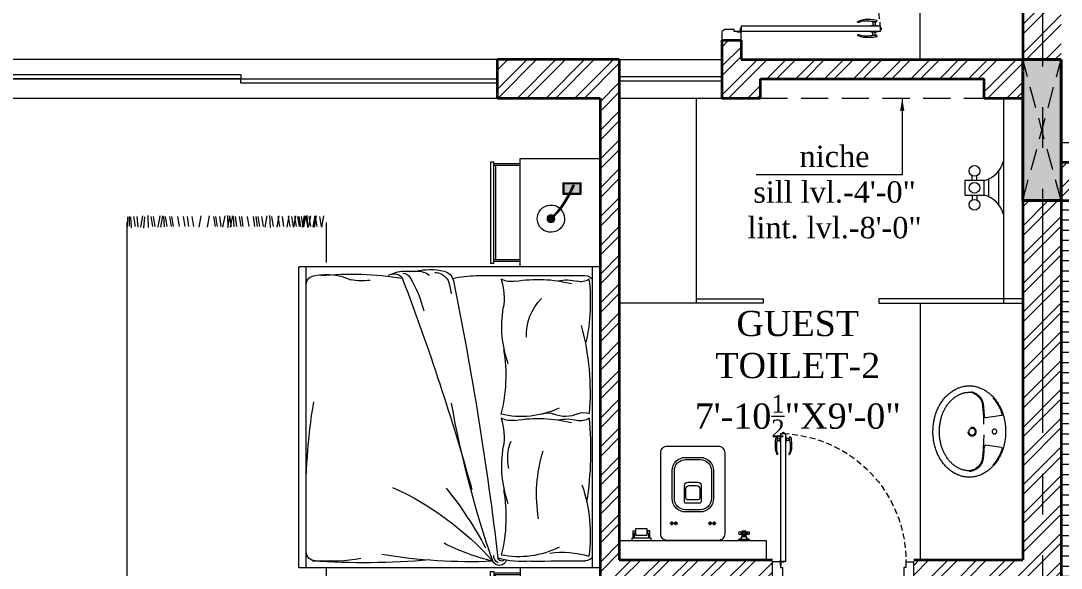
# Model space of a CAD drawing. Header units: inches. Extents: x -61 to 4103, y -308 to 989.
# Drawn here: x 1738.7 to 1982.1, y 697.2 to 825.3 of the extents above; entities that cross this region are included whole.
import ezdxf

# ---------------------------------------------------------------- set-up
doc = ezdxf.new("R2010")
doc.units = ezdxf.units.IN
doc.set_wipeout_variables(frame=1)
for name, pattern in [('$0$$0$$0$HIDDEN', [9.525, 6.35, -3.175]), ('$2$$0$HIDDEN', [0.375, 0.25, -0.125]), ('AR-01-R0-COLUMN LAYOUT$0$# 255 COLUMN LAYOUT PLAN$0$CENTER2', [28.575, 19.05, -3.175, 3.175, -3.175]), ('AR-01-R0-COLUMN LAYOUT$0$$0$HIDDEN', [0.375, 0.25, -0.125])]:
    doc.linetypes.add(name, pattern=pattern)
doc.layers.get('0').update_dxf_attribs({"lineweight": 0})
for name, color, linetype, lineweight in [('A-DOOR', 34, 'Continuous', 13), ('A-FIXTURE', 30, 'Continuous', 13), ('A-HATCH', 8, 'Continuous', 0), ('A-HIDDEN', 8, '$2$$0$HIDDEN', 9), ('A-TEXT', 2, 'Continuous', 13), ('A-WALL', 1, 'Continuous', 35), ('A-WINDOW', 4, 'Continuous', 9), ('AR-01-R0-COLUMN LAYOUT$0$S-COLUMN FIRST FLOOR', 6, 'Continuous', 40), ('AR-01-R0-COLUMN LAYOUT$0$S-COLUMN GROUND FLOOR', 6, 'Continuous', 40), ('AR-01-R0-COLUMN LAYOUT$0$S-COLUMN HATCH FIRST FLOOR', 8, 'Continuous', 9), ('AR-01-R0-COLUMN LAYOUT$0$S-COLUMN HATCH GROUND FLOOR', 8, 'Continuous', 9), ('AR-01-R0-COLUMN LAYOUT$0$S-COLUMN S.F. HIDDEN', 8, 'AR-01-R0-COLUMN LAYOUT$0$$0$HIDDEN', 9), ('AR-01-R0-COLUMN LAYOUT$0$S-GRID', 8, 'AR-01-R0-COLUMN LAYOUT$0$# 255 COLUMN LAYOUT PLAN$0$CENTER2', 9)]:
    doc.layers.add(name, color=color, linetype=linetype, lineweight=lineweight)
doc.layers.add('A-FURNITURE', color=35, linetype='Continuous', lineweight=13, true_color=0xab6a54)
doc.styles.add('$1$$0$STYLE1', font='romantic.ttf', dxfattribs={"height": 6})
doc.styles.get("Standard").update_dxf_attribs({"font": 'arial.ttf', "height": 9})
doc.dimstyles.get("Standard").update_dxf_attribs({"dimtxt": 18, "dimasz": 6, "dimexe": 0, "dimexo": 6, "dimgap": 0.09, "dimtad": 0, "dimtih": 1, "dimtoh": 1, "dimdec": 1, "dimzin": 0, "dimdsep": 46, "dimlunit": 4, "dimtxsty": 'Standard', "dimblk": 'OBLIQUE', "dimcen": 0.09, "dimclrd": 256, "dimclre": 256, "dimclrt": 256, "dimadec": 0, "dimazin": 0, "dimtfac": 1, "dimtdec": 1, "dimtofl": 0, "dimtmove": 1, "dimatfit": 3, "dimfxl": 1, "dimtolj": 1, "dimtzin": 0, "dimlwd": -1, "dimlwe": -1, "dimarcsym": 0})
pattern_1 = [(45, (1377.729, -0.0001), (-3.367596, 3.367596), []), (45, (1379.974, -0.0001), (-3.367596, 3.367596), [])]

# ---------------------------------------------------------------- blocks, each defined once
blk = doc.blocks.new('$0$A$C0B687EDD')
at = {"color": 8}
for p, q in [((54.97, 134.52), (55.56, 131.41)), ((56.09, 134.37), (55.65, 131.56)), ((57.28, 134.37), (56.83, 131.56)), ((56.98, 134.52), (57.58, 131.41)), ((57.34, 134.52), (57.93, 131.41)), ((59.02, 134.37), (58.58, 131.56)), ((58.61, 134.52), (59.21, 131.41)), ((59.86, 134.37), (59.41, 131.56)), ((59.61, 134.67), (59.46, 131.26)), ((59.95, 134.52), (60.54, 131.41)), ((60.35, 134.52), (60.95, 131.41)), ((61.19, 134.37), (60.75, 131.56)), ((61.83, 134.37), (61.39, 131.56)), ((61.87, 134.37), (61.43, 131.56)), ((62.23, 134.37), (61.78, 131.56)), ((63.06, 134.37), (62.61, 131.56)), ((62.76, 134.52), (63.35, 131.41)), ((63.86, 134.37), (63.41, 131.56)), ((64.8, 134.37), (64.35, 131.56)), ((64.61, 134.52), (65.2, 131.41)), ((66.53, 134.37), (66.09, 131.56)), ((67.72, 134.37), (67.27, 131.56)), ((67.42, 134.52), (68.01, 131.41)), ((69.46, 134.37), (69.01, 131.56)), ((70.05, 134.67), (69.9, 131.26)), ((70.79, 134.52), (71.38, 131.41)), ((72.27, 134.37), (71.83, 131.56)), ((73.31, 134.37), (72.86, 131.56)), ((73.9, 134.37), (73.46, 131.56)), ((74.64, 134.37), (74.2, 131.56)), ((76.27, 134.37), (75.83, 131.56)), ((77.9, 134.37), (77.46, 131.56)), ((78.49, 134.37), (78.05, 131.56)), ((79.68, 134.37), (79.23, 131.56)), ((80.21, 134.4), (80.02, 131.48)), ((80.42, 134.52), (81.01, 131.41)), ((81.23, 134.37), (80.78, 131.56)), ((81.16, 134.52), (81.75, 131.41)), ((81.82, 134.67), (81.67, 131.26)), ((82.56, 134.52), (83.15, 131.41)), ((84.04, 134.37), (83.6, 131.56)), ((85.08, 134.37), (84.63, 131.56)), ((85.67, 134.37), (85.23, 131.56)), ((86.86, 134.52), (87.45, 131.41)), ((89.23, 134.52), (89.82, 131.41)), ((91.74, 134.37), (91.3, 131.56)), ((93.08, 134.37), (92.63, 131.56)), ((94.12, 134.37), (93.67, 131.56)), ((95.74, 134.37), (95.3, 131.56)), ((97.37, 134.37), (96.93, 131.56)), ((97.97, 134.37), (97.52, 131.56)), ((99.15, 134.37), (98.71, 131.56)), ((99.68, 134.4), (99.49, 131.48)), ((99.89, 134.52), (100.48, 131.41)), ((100.63, 134.52), (101.23, 131.41)), ((102.56, 134.37), (102.11, 131.56)), ((103.15, 134.37), (102.71, 131.56)), ((104.04, 134.67), (103.89, 131.26)), ((104.99, 134.28), (105.26, 131.14)), ((105.52, 134.52), (106.11, 131.41)), ((107.08, 134.4), (106.82, 131.4)), ((108.04, 134.37), (107.6, 131.56)), ((108.86, 134.32), (108.64, 131.18)), ((109.23, 134.37), (109.23, 131.71)), ((109.74, 134.28), (109.78, 131.36)), ((54.23, 132.7), (54.23, 121.49)), ((109.91, 132.7), (109.91, 21.45)), ((54.23, 36.25), (54.23, 21.45)), ((55.04, 19.78), (54.6, 22.59)), ((55.58, 19.78), (55.14, 22.59)), ((56.08, 19.78), (55.63, 22.59)), ((56.52, 19.63), (57.11, 22.74)), ((57.21, 19.78), (56.77, 22.59)), ((57.26, 19.78), (56.82, 22.59)), ((57.26, 19.78), (56.82, 22.59)), ((57.8, 19.48), (57.66, 22.89)), ((58.74, 19.78), (58.3, 22.59)), ((58.6, 19.48), (58.45, 22.89)), ((59.24, 19.63), (59.84, 22.74)), ((60.97, 19.78), (60.52, 22.59)), ((61.76, 19.78), (61.32, 22.59)), ((62.3, 19.78), (61.85, 22.59)), ((63.1, 19.78), (62.65, 22.59)), ((63.6, 19.78), (63.15, 22.59)), ((63.63, 19.63), (64.22, 22.74)), ((64.13, 19.78), (63.69, 22.59)), ((64.64, 19.78), (64.19, 22.59)), ((65.08, 19.63), (65.67, 22.74)), ((65.76, 19.78), (65.32, 22.59)), ((65.82, 19.78), (65.38, 22.59)), ((65.82, 19.78), (65.38, 22.59)), ((67.3, 19.78), (66.86, 22.59)), ((67.15, 19.48), (67.01, 22.89)), ((69.52, 19.78), (69.08, 22.59)), ((70.86, 19.78), (70.41, 22.59)), ((72.19, 19.63), (72.78, 22.74)), ((74.71, 19.78), (74.26, 22.59)), ((75.3, 19.63), (75.89, 22.74)), ((75.89, 19.63), (76.49, 22.74)), ((76.49, 19.63), (77.08, 22.74)), ((77.23, 19.63), (77.82, 22.74)), ((78.41, 19.78), (77.97, 22.59)), ((79.6, 19.78), (79.15, 22.59)), ((81.23, 19.78), (80.78, 22.59)), ((81.82, 19.48), (81.67, 22.89)), ((82.56, 19.63), (83.15, 22.74)), ((84.04, 19.78), (83.6, 22.59)), ((85.08, 19.78), (84.63, 22.59)), ((85.67, 19.78), (85.23, 22.59)), ((86.86, 19.63), (87.45, 22.74)), ((89.23, 19.63), (89.82, 22.74)), ((91.74, 19.78), (91.3, 22.59)), ((93.08, 19.78), (92.63, 22.59)), ((94.12, 19.78), (93.67, 22.59)), ((95.74, 19.78), (95.3, 22.59)), ((97.37, 19.78), (96.93, 22.59)), ((97.97, 19.78), (97.52, 22.59)), ((99.15, 19.78), (98.71, 22.59)), ((99.68, 19.75), (99.49, 22.67)), ((99.89, 19.63), (100.48, 22.74)), ((100.63, 19.63), (101.23, 22.74)), ((102.56, 19.78), (102.11, 22.59)), ((103.15, 19.78), (102.71, 22.59)), ((104.04, 19.48), (103.89, 22.89)), ((104.99, 19.87), (105.26, 23.01)), ((105.52, 19.63), (106.11, 22.74)), ((107.08, 19.75), (106.82, 22.75)), ((108.04, 19.78), (107.6, 22.59)), ((108.86, 19.83), (108.64, 22.98)), ((109.23, 19.78), (109.23, 22.44)), ((109.74, 19.87), (109.78, 22.79))]:
    blk.add_line(p, q, dxfattribs=at)
blk = doc.blocks.new('$0$A$C30F54236')
at = {"true_color": 0xc2c2c2}
for points in [[(5.54, 155.54), (5.54, 152.89), (8.21, 152.89, -0.019811), (7.22, 155.02), (7.67, 155.02, 0.019811), (8.66, 152.89), (10.13, 152.89), (10.13, 155.54)], [(5.54, 25.03), (5.54, 27.68), (8.21, 27.68, 0.019811), (7.22, 25.55), (7.67, 25.55, -0.019811), (8.66, 27.68), (10.13, 27.68), (10.13, 25.03)]]:
    blk.add_hatch(color=9, dxfattribs=at).paths.add_polyline_path(points)
at = {"linetype": 'Continuous'}
h = blk.add_hatch(color=256, dxfattribs=at)
h.dxf.hatch_style = 1
h.set_gradient(color1=(167, 169, 175), one_color=1, tint=1)
h.paths.add_polyline_path([(7.67, 155.02), (7.22, 155.02, 0.087529), (12.78, 146.36, -0.076338), (13, 146.61, -0.084644)])
h = blk.add_hatch(color=256, dxfattribs=at)
h.dxf.hatch_style = 1
h.set_gradient(color1=(37, 40, 142), tint=1, name='INVSPHERICAL')
h.paths.add_polyline_path([(14.81, 145.76, 1), (12.6, 145.76, 1)])
h = blk.add_hatch(color=256, dxfattribs=at)
h.dxf.hatch_style = 1
h.set_gradient(color1=(37, 40, 142), tint=1, name='INVSPHERICAL')
h.paths.add_polyline_path([(14.81, 34.82, -1), (12.6, 34.82, -1)])
h = blk.add_hatch(color=256, dxfattribs=at)
h.dxf.hatch_style = 1
h.set_gradient(color1=(167, 169, 175), one_color=1, tint=1)
h.paths.add_polyline_path([(7.67, 25.55), (7.22, 25.55, -0.087529), (12.78, 34.22, 0.076338), (13, 33.97, 0.084644)])
for p, q in [((22.26, 162.57), (0, 162.57)), ((0, 162.57), (0, 132.33)), ((22.26, 132.33), (22.26, 162.57)), ((22.26, 161.09), (29.68, 161.09)), ((22.26, 160.6), (29.68, 160.6)), ((29.18, 160.6), (29.18, 134.31)), ((29.68, 133.32), (29.68, 161.58)), ((29.68, 161.58), (30.57, 161.58)), ((30.57, 161.58), (30.57, 133.32)), ((22.26, 134.31), (29.68, 134.31)), ((22.26, 133.81), (29.68, 133.81)), ((0, 48.25), (0, 132.33)), ((0, 132.33), (84.16, 132.33)), ((2.13, 48.25), (2.13, 132.33)), ((30.57, 133.32), (29.68, 133.32)), ((55.46, 131.09), (50.6, 131.09)), ((56.31, 130.94), (59.25, 129.85)), ((82.03, 48.25), (82.03, 132.33)), ((84.16, 48.25), (84.16, 132.33)), ((34.55, 129.85), (4.11, 129.85)), ((0, 48.25), (84.16, 48.25)), ((0, 18), (0, 48.25)), ((22.26, 48.25), (22.26, 18)), ((22.26, 46.76), (29.68, 46.76)), ((29.68, 47.26), (29.68, 18.99)), ((30.57, 47.26), (29.68, 47.26)), ((30.57, 18.99), (30.57, 47.26)), ((22.26, 46.27), (29.68, 46.27)), ((29.18, 19.98), (29.18, 46.27)), ((22.26, 18), (0, 18)), ((22.26, 19.98), (29.68, 19.98)), ((22.26, 19.48), (29.68, 19.48)), ((29.68, 18.99), (30.57, 18.99))]:
    blk.add_line(p, q)
for p, q in [((7.22, 155.02), (7.67, 155.02)), ((7.22, 25.55), (7.67, 25.55))]:
    blk.add_line(p, q, dxfattribs=at)
for points in [[(8.34, 152.65), (5.3, 152.65), (5.3, 155.72), (10.37, 155.72), (10.37, 152.65), (8.79, 152.65)], [(8.21, 152.89), (5.54, 152.89), (5.54, 155.54), (10.13, 155.54), (10.13, 152.89), (8.66, 152.89)], [(8.21, 152.89), (8.2, 152.89)], [(8.34, 152.65), (8.33, 152.65)], [(8.34, 27.92), (5.3, 27.92), (5.3, 24.85), (10.37, 24.85), (10.37, 27.92), (8.79, 27.92)], [(8.21, 27.68), (5.54, 27.68), (5.54, 25.03), (10.13, 25.03), (10.13, 27.68), (8.66, 27.68)], [(8.21, 27.68), (8.2, 27.68)], [(8.34, 27.92), (8.33, 27.92)]]:
    blk.add_lwpolyline(points, dxfattribs=at)
for centre in [(13.71, 145.76), (13.71, 34.82)]:
    blk.add_circle(centre, 1.1, dxfattribs=at)
for centre, radius, start, end in [((34.56, 166.45), 29.63, 202.6879, 222.697), ((35.01, 166.45), 29.63, 202.6879, 222.0407), ((13.71, 145.76), 3.81, 134.9473, 129.517), ((13.71, 34.82), 3.81, 230.483, 225.0527), ((34.56, 14.13), 29.63, 137.303, 157.3121), ((35.01, 14.13), 29.63, 137.9593, 157.3121)]:
    blk.add_arc(centre, radius, start, end, dxfattribs=at)
for centre, radius, start, end in [((44.34, 127.73), 3.46, 102.8827, 168.3869), ((46.55, 125.78), 5.01, 94.6849, 140.5984), ((47.49, 113.97), 17.58, 76.9286, 102.8827), ((50.92, 125.77), 5.33, 86.6017, 127.7302), ((55.46, 128.62), 2.47, 69.7541, 90), ((55.46, 128.62), 2.47, 69.7541, 90), ((4.11, 127.38), 2.47, 90, 143.1301), ((55.42, 122.57), 52.71, 173.1414, 192.4248), ((5.38, 132.08), 3.95, 234.3788, 285.1988), ((9.28, 117.72), 10.93, 77.312, 105.1988), ((17.31, 90.85), 37.95, 80.3711, 104.26), ((24.72, 134.53), 6.35, 260.3711, 296.9649), ((44.03, 123.64), 17.24, 162.3598, 189.3926), ((959.93, -58.92), 937.88, 168.47703, 173.27201), ((34.13, 98.44), 31.42, 77.089, 89.2313), ((688.47, -112.06), 677.63, 159.18683, 164.40799), ((53.2, 124.06), 11.61, 155.0339, 176.464), ((79.65, 112.89), 31.24, 148.0112, 166.8651), ((55.05, 128.31), 2.2, 89.0101, 149.2976), ((57.4, 127.9), 2.47, 69.7541, 160.6724), ((69.33, 41.26), 89.01, 84.4343, 99.0878), ((66.36, 144.88), 16.49, 262.4747, 281.3425), ((76.33, 114.14), 16.04, 78.3719, 114.7739), ((79.56, 127.38), 2.47, 360, 90), ((6.02, 113.18), 14.56, 357.8295, 45.0098), ((-3.88, 115.72), 31.32, 340.3559, 9.3926), ((74.6, 97.18), 71.82, 164.8925, 184.682), ((69.15, 101.94), 42.83, 170.3266, 194.5973), ((-253.26, 147.62), 299.55, 340.9969, 349.728), ((-75.69, 68.64), 157.79, 358.3066, 9.4832), ((4.52, 87.53), 4.07, 65.7877, 111.7124), ((9.62, 98.87), 8.36, 245.7877, 292.8808), ((22.03, 115.73), 25.23, 245.118, 282.9862), ((14.52, 87.25), 4.25, 69.0161, 112.8808), ((94.09, 80.97), 91.46, 174.3095, 188.9414), ((5.38, 93.25), 3.95, 234.3788, 285.1988), ((9.28, 78.89), 10.93, 77.312, 105.1988), ((17.31, 52.02), 37.95, 80.3711, 104.26), ((24.72, 95.7), 6.35, 260.3711, 296.9649), ((44.03, 84.81), 17.24, 162.3598, 189.3926), ((13.09, 78.83), 12.7, 347.148, 22.3825), ((-4.85, 76.81), 32.29, 340.6572, 9.2501), ((-23.23, 68.73), 40.96, 350.432, 17.2702), ((45.69, 57.45), 42.97, 161.0292, 188.0146), ((70.23, 62.54), 43.96, 170.1438, 194.1009), ((92.31, -5.18), 83.31, 114.3833, 138.4532), ((123.99, 5.02), 104.17, 141.0376, 152.0856), ((10.69, 27.08), 25.52, 82.4611, 107.1991), ((22.68, 76.46), 25.12, 243.3319, 281.2891), ((13.1, 116.73), 68.75, 284.1894, 296.3096), ((79.56, 52.7), 2.47, 270, 360), ((4.11, 52.7), 2.47, 216.8699, 270), ((5.17, -633.13), 683.36, 88.8115, 90.08963), ((21.54, 75.47), 25.48, 265.0554, 285.8557), ((28.12, 50.98), 2.05, 196.3005, 333.9382), ((27.5, 51.17), 1.03, 219.3958, 348.1256), ((27.63, 51.57), 2.05, 292.6052, 4.4989), ((36.44, 198.18), 148.24, 267.4941, 279.5094), ((66.31, 274.56), 224.89, 265.2366, 273.5679), ((75.64, 98.07), 48.01, 259.3769, 274.6915)]:
    blk.add_arc(centre, radius, start, end)
at = {"color": 8}
blk.add_blockref('$0$A$C0B687EDD', (22.26, 12), dxfattribs=at)
blk = doc.blocks.new('$1$$0$handle_')
for p, q in [((-0.75, 0), (0.75, 0)), ((-3.84, -0.87), (-3.85, -0.92)), ((-0.75, -0.13), (-0.75, 0)), ((-0.75, -0.13), (0.75, -0.13)), ((-0.31, -0.13), (-0.31, -0.13)), ((0.3, -0.96), (-0.3, -0.96)), ((-0.29, -0.15), (0.29, -0.15)), ((-0.25, -0.9), (-0.25, -0.15)), ((-0.25, -0.9), (0.25, -0.9)), ((0.25, -0.9), (0.25, -0.15)), ((0.3, -0.96), (0.34, -0.95)), ((0.31, -0.13), (0.31, -0.13)), ((0.65, -1.05), (0.65, -1.23)), ((0.75, -0.13), (0.75, 0))]:
    blk.add_line(p, q)
for centre, radius, start, end in [((-3.78, -0.93), 0.0769, 167.6781, 262.0686), ((-3.77, -0.88), 0.0769, 88.2493, 167.6781), ((-0.3, -1.42), 0.464, 90.2821, 130.7273), ((-0.29, -0.13), 0.0185, 180, 270), ((-0.25, -0.96), 0.0532, 90, 180), ((0.25, -0.96), 0.0532, 0, 90), ((0.29, -0.13), 0.0185, 270, 360), ((0.42, -1.42), 0.478, 67.3956, 98.7522), ((0.57, -1.23), 0.0769, 278.1759, 360), ((0.57, -1.05), 0.0769, 360, 67.3956)]:
    blk.add_arc(centre, radius, start, end)
for points, knots in [([(0.58, -1.31), (0.24, -1.36), (-0.53, -1.5), (-2.81, -1.58), (-3.62, -1.04), (-3.78, -1.01), (-3.79, -1.01)], [0.064651, 0.064651, 0.064651, 0.064651, 0.450521, 1.832326, 2.246212, 2.27179, 2.27179, 2.27179, 2.27179]), ([(-0.6, -1.07), (-0.61, -1.07), (-0.62, -1.07), (-0.77, -1.09), (-0.93, -1.1), (-2.42, -1.12), (-2.75, -1.11), (-3.06, -1.04), (-3.11, -1.02), (-3.21, -0.99), (-3.25, -0.97), (-3.37, -0.91), (-3.43, -0.88), (-3.56, -0.84), (-3.61, -0.82), (-3.7, -0.81), (-3.73, -0.81), (-3.77, -0.81)], [0.667145, 0.667145, 0.667145, 0.667145, 0.681098, 0.681098, 1.004571, 1.004571, 1.651515, 1.651515, 1.812419, 1.812419, 1.988171, 1.988171, 2.163922, 2.163922, 2.251194, 2.251194, 2.323653, 2.323653, 2.323653, 2.323653])]:
    blk.add_open_spline(points, degree=3, knots=knots)
blk = doc.blocks.new("$1$$0$d3'")
at = {"layer": 'A-DOOR'}
for p, q in [((-3.36, 4.49), (-3.36, 37.09)), ((-2.11, 37.09), (-3.36, 37.09)), ((-2.58, 37.09), (-2.58, 37.43)), ((-2.11, 4.49), (-2.11, 37.09)), ((-36, 0), (-36, 4.4)), ((-34.03, 4.4), (-36, 4.4)), ((-34.03, 4.4), (-34.03, 2.9)), ((-34.03, 2.9), (-33.53, 2.9)), ((-33.53, 2.9), (-33.53, 0.5)), ((-3.36, 4.49), (-2.11, 4.49)), ((-2.03, 2.9), (-2.53, 2.9)), ((-2.53, 2.9), (-2.53, 0.5)), ((-2.03, 4.4), (-2.03, 2.9)), ((-2, 4.4), (0, 4.4)), ((-0.75, 4.4), (-0.75, 4.4)), ((-0.75, 4.4), (-0.75, 4.4)), ((0, 0), (0, 4.4)), ((-34.03, 0), (-36, 0)), ((-34.03, 0.14), (-34.03, 0)), ((-33.53, 0.5), (-33.67, 0.5)), ((-2.53, 0.5), (-2.4, 0.5)), ((-2.03, 0.14), (-2.03, 0)), ((-2.03, 0), (0, 0))]:
    blk.add_line(p, q, dxfattribs=at)
at = {"layer": 'A-DOOR', "lineweight": -3}
for p, q in [((-35.5, 4.4), (-35.5, 4.4)), ((-2.08, 4.49), (-2.95, 4.49)), ((-2.95, 4.47), (-2.95, 4.49)), ((-2.08, 4.47), (-2.95, 4.47)), ((-2.02, 4.41), (-2.02, 3.54)), ((-2.02, 3.54), (-2, 3.54)), ((-2, 4.41), (-2, 3.54))]:
    blk.add_line(p, q, dxfattribs=at)
blk.add_circle((-2.02, 4.47), 0.0663, dxfattribs=at)
at = {"layer": 'A-DOOR', "linetype": '$2$$0$HIDDEN', "ltscale": 6}
blk.add_arc((-1.47, 4.55), 32.56, 92.2361, 180.2684, dxfattribs=at)
at = {"layer": 'A-DOOR'}
for centre, radius, start, end in [((-2.58, 37.09), 0.337, 90, 180), ((-34.03, 0.5), 0.362, 270, 0), ((-2.03, 0.5), 0.362, 180, 270)]:
    blk.add_arc(centre, radius, start, end, dxfattribs=at)
at = {"layer": 'A-DOOR', "extrusion": (0, 0, -1), "zscale": -1, "rotation": 90}
blk.add_blockref('$1$$0$handle_', (3.36, 35.59), dxfattribs=at)
at = {"layer": 'A-DOOR', "rotation": 90}
blk.add_blockref('$1$$0$handle_', (-2.11, 35.59), dxfattribs=at)
blk = doc.blocks.new('$1$$0$DC XVS')
at = {"linetype": '$2$$0$HIDDEN', "ltscale": 20}
blk.add_lwpolyline([(42965.79, -4769.5, -0.120605), (42968.95, -4770.26, -0.10507), (42971.81, -4772.61, -0.088649), (42973.64, -4775.97, -0.079738), (42974.32, -4780.16, -0.079738), (42973.66, -4784.36, -0.088649), (42971.85, -4787.73, -0.10507), (42968.99, -4790.09, -0.120605), (42965.84, -4790.87, -0.120605), (42962.69, -4790.11, -0.10507), (42959.82, -4787.75, -0.088649), (42958, -4784.39, -0.079738), (42957.32, -4780.2, -0.079738), (42957.98, -4776.01, -0.088649), (42959.79, -4772.64, -0.10507), (42962.65, -4770.27, -0.120605)], format="xyb", close=True, dxfattribs=at)
for points in [[(42966.19, -4789.36, -0.017243), (42965.84, -4789.37, -0.120605), (42963.38, -4788.78, -0.10507), (42961, -4786.82, -0.088649), (42959.42, -4783.92, -0.079738), (42958.82, -4780.2, -0.079738), (42959.41, -4776.48, -0.088649), (42960.97, -4773.57, -0.10507), (42963.34, -4771.6, -0.120605), (42965.8, -4771, -0.120605)], [(42971.32, -4772.31, -0.016805), (42971.7, -4772.76, -0.092161), (42973.52, -4776.2, -0.435128), (42973.39, -4776.43), (42969.68, -4776.98, -0.396344), (42969.27, -4776.55, 0.011856), (42969.06, -4773.81, 0.340407), (42965.81, -4770.81)], [(42971.32, -4788.06, 0.016805), (42971.7, -4787.61, 0.092161), (42973.52, -4784.17, 0.435128), (42973.39, -4783.93), (42969.68, -4783.39, 0.44775), (42969.3, -4783.66, -0.015365), (42969.02, -4786.93, -0.272514), (42966.23, -4789.54, -0.272514)]]:
    blk.add_lwpolyline(points, format="xyb", dxfattribs=at)
for centre, radius in [((42966.47, -4780.14), 0.991), ((42966.47, -4780.14), 0.789), ((42971.72, -4780.18), 0.542)]:
    blk.add_circle(centre, radius, dxfattribs=at)
for centre, radius, start, end in [((42965.51, -4774.37), 3.38, 1.2814, 85.1225), ((42908.69, -4780.33), 60.51, 353.7877, 5.7231), ((42965.4, -4785.87), 3.58, 282.7297, 343.7047)]:
    blk.add_arc(centre, radius, start, end, dxfattribs=at)
blk = doc.blocks.new('$1$$0$AK-BASE PLANS$0$$0$$0$Health Faucet-plan')
for p, q in [((0, 50.8), (69.9, 50.8)), ((12.5, 44.4), (57.4, 44.4)), ((47.1, 31.7), (22.9, 31.7)), ((25.4, 15.9), (19.1, 15.9)), ((44.4, 15.9), (50.8, 15.9)), ((25.4, 9.5), (19.1, 9.5)), ((44.4, 9.5), (50.8, 9.5))]:
    blk.add_line(p, q)
blk.add_lwpolyline([(25.4, 25.4), (25.4, 0), (44.4, 0), (44.4, 25.4)], close=True)
for centre in [(12.7, 12.7), (34.9, 12.7), (57.2, 12.7)]:
    blk.add_circle(centre, 7.1)
for centre, start, end in [((-9.5, 15.9), 15.2551, 74.7449), ((79.4, 15.9), 105.2551, 164.7449)]:
    blk.add_arc(centre, 36.2, start, end)
blk = doc.blocks.new('$0$AK-BASE PLANS$0$$0$$0$aalisie dot')
at = {"ltscale": 0.6}
for p, q in [((326406.4, 156598.9), (326406.4, 156592.2)), ((326413.6, 156598.9), (326413.6, 156592.2)), ((326475.4, 156598.9), (326475.4, 156592.2)), ((326482.6, 156598.9), (326482.6, 156592.2)), ((326403.3, 156595.6), (326409.2, 156595.6)), ((326410.4, 156595.6), (326416.4, 156595.6)), ((326472.3, 156595.6), (326478.3, 156595.6)), ((326479.5, 156595.6), (326485.4, 156595.6))]:
    blk.add_line(p, q, dxfattribs=at)
for points in [[(326399.1, 156626.5), (326490.5, 156626.5, -0.414214), (326502.5, 156614.5), (326502.5, 156468.6, -0.414214), (326490.5, 156456.6), (326399.1, 156456.6, -0.414214), (326387.1, 156468.6), (326387.1, 156614.5, -0.414214)], [(326431.4, 156575.1), (326457.7, 156575.1, -0.414214), (326481.7, 156551.1), (326481.7, 156500.8, -0.414214), (326457.7, 156476.8), (326431.4, 156476.8, -0.414214), (326407.4, 156500.8), (326407.4, 156551.1, -0.414214)], [(326431.4, 156571.3), (326457.7, 156571.3, -0.414214), (326477.9, 156551.1), (326477.9, 156500.8, -0.414214), (326457.7, 156480.7), (326431.4, 156480.7, -0.414214), (326411.3, 156500.8), (326411.3, 156551.1, -0.414214)], [(326432.7, 156559.4), (326456.6, 156559.4, -0.414214), (326459.6, 156556.4), (326459.6, 156527.5, -0.414214), (326453.6, 156521.5), (326435.7, 156521.5, -0.414214), (326429.7, 156527.5), (326429.7, 156556.4, -0.414214)], [(326435.1, 156553.4), (326454.1, 156553.5, -0.415414), (326457.1, 156550.5), (326457.1, 156533.6, -0.413014), (326451.1, 156527.6), (326438.1, 156527.6, -0.415414), (326432.1, 156533.6), (326432.1, 156550.4, -0.413014)]]:
    blk.add_lwpolyline(points, format="xyb", close=True, dxfattribs=at)
for centre in [(326406.4, 156595.6), (326413.6, 156595.6), (326475.4, 156595.6), (326482.6, 156595.6)]:
    blk.add_circle(centre, 2.41, dxfattribs=at)
blk = doc.blocks.new('$0$AK-BASE PLANS$0$$0$$0$Health Faucet-plan')
for p, q in [((0, 50.8), (69.9, 50.8)), ((12.5, 44.4), (57.4, 44.4)), ((25.4, 15.9), (19.1, 15.9)), ((25.4, 9.5), (19.1, 9.5)), ((47.1, 31.7), (22.9, 31.7)), ((44.4, 15.9), (50.8, 15.9)), ((44.4, 9.5), (50.8, 9.5))]:
    blk.add_line(p, q)
blk.add_lwpolyline([(25.4, 25.4), (25.4, 0), (44.4, 0), (44.4, 25.4)], close=True)
for centre in [(12.7, 12.7), (34.9, 12.7), (57.2, 12.7)]:
    blk.add_circle(centre, 7.1)
for centre, start, end in [((-9.5, 15.9), 15.2551, 74.7449), ((79.4, 15.9), 105.2551, 164.7449)]:
    blk.add_arc(centre, 36.2, start, end)
blk = doc.blocks.new('$0$AK-BASE PLANS$0$$0$$0$A$C0BFF59D6')
at = {"linetype": 'Continuous'}
blk.add_wipeout([(18.8, 9.4), (75, 9.4), (75, 28.1), (70.6, 28.1), (70.6, 32.1), (92.9, 32.1), (92.9, 117.9), (38.4, 117.9), (38.4, 32.1), (60.6, 32.1), (60.6, 28.1), (56.3, 28.1), (56.3, 18.8), (18.8, 18.8), (18.8, 131.3), (56.3, 131.3), (56.3, 121.9), (60.6, 121.9), (60.6, 117.9), (70.6, 117.9), (70.6, 121.9), (75, 121.9), (75, 140.6), (18.8, 140.6), (18.8, 150), (0, 150), (0, 0), (18.8, 0)], dxfattribs=at)
for p, q in [((18.8, 140.6), (75, 140.6)), ((56.3, 131.3), (18.8, 131.3)), ((56.3, 121.9), (56.3, 131.3)), ((75, 121.9), (56.3, 121.9)), ((60.6, 121.9), (60.6, 117.9)), ((70.6, 121.9), (70.6, 117.9)), ((75, 140.6), (75, 121.9)), ((56.3, 18.8), (18.8, 18.8)), ((18.8, 9.4), (75, 9.4)), ((56.3, 28.1), (56.3, 18.8)), ((75, 28.1), (56.3, 28.1)), ((60.6, 32.1), (60.6, 28.1)), ((70.6, 32.1), (70.6, 28.1)), ((75, 9.4), (75, 28.1))]:
    blk.add_line(p, q)
for points in [[(18.8, 150), (0, 150), (0, 0), (18.8, 0)], [(92.9, 32.1), (38.4, 32.1), (38.4, 117.9), (92.9, 117.9)]]:
    blk.add_lwpolyline(points, close=True)
blk = doc.blocks.new('$0$AK-BASE PLANS$0$$0$$0$WA. CLOSET')
at = {"ltscale": 0.7, "extrusion": (0, 0, -1)}
for name, p, xscale, yscale, zscale, rotation in [('$0$AK-BASE PLANS$0$$0$$0$A$C0BFF59D6', (604390.94, 687904.28), 0.0299828199204082, 0.0299828199204082, -0.0299828199204082, 359.9999767286116), ('$0$AK-BASE PLANS$0$$0$$0$aalisie dot', (624743.16, 645475.92), 0.1299411421641707, 0.1299411421641707, -0.1299411421641707, 90)]:
    blk.add_blockref(name, p, dxfattribs=dict(at, xscale=xscale, yscale=yscale, zscale=zscale, rotation=rotation))
at = {"ltscale": 0.7, "xscale": 0.0449742297225058, "yscale": 0.0449742297225058, "zscale": 0.0449742297225058, "rotation": 270}
blk.add_blockref('$0$AK-BASE PLANS$0$$0$$0$Health Faucet-plan', (-604393.22, 687884.1), dxfattribs=at)
blk = doc.blocks.new('_Oblique')
at = {"color": 0, "linetype": 'ByBlock', "lineweight": -2}
blk.add_line((-0.5, -0.5), (0.5, 0.5), dxfattribs=at)

msp = doc.modelspace()

# ---------------------------------------------------------------- hatches: boundary and pattern name
at = {"layer": 'A-FURNITURE'}
h = msp.add_hatch(dxfattribs=at)
h.set_pattern_fill('ANSI31', color=256, scale=0.75, angle=135)
h.set_pattern_definition([(180, (1382.229, -0.0001), (-4e-16, -2.38125), [])])
h.paths.add_polyline_path([(2005.09, 783.19), (1982.09, 783.19), (1982.09, 603.19), (1982.09, 582.19), (2005.09, 582.19)])
h.paths.add_polyline_path([(2082.59, 783.19), (2059.59, 783.19), (2059.59, 670.69), (2082.59, 670.69)])
at = {"layer": 'A-HATCH'}
h = msp.add_hatch(dxfattribs=at)
h.set_pattern_fill('ANSI32', color=256, scale=0.5)
h.set_pattern_definition(pattern_1)
h.paths.add_polyline_path([(1982.09, 913.69), (1977.73, 913.69), (1977.73, 816.19), (1982.09, 816.19)])
h.paths.add_polyline_path([(1977.73, 913.69), (1973.09, 913.69), (1973.09, 816.19), (1977.73, 816.19)])
h.paths.add_polyline_path([(1977.73, 783.19), (1973.09, 783.19), (1973.09, 699.19), (1947.59, 699.14), (1947.59, 694.64), (1973.09, 694.69), (1973.09, 603.19), (1977.73, 603.19)])
h.paths.add_polyline_path([(1982.09, 783.19), (1977.73, 783.19), (1977.73, 603.19), (1982.09, 603.19)])
h = msp.add_hatch(dxfattribs=at)
h.set_pattern_fill('ANSI32', color=256, scale=0.5)
h.set_pattern_definition(pattern_1)
h.paths.add_polyline_path([(1964.09, 811.69), (1964.09, 807.19), (1973.09, 807.19), (1973.09, 816.19), (1907.23, 816.19), (1907.23, 820.69), (1902.73, 820.69), (1902.73, 807.19), (1911.73, 807.19), (1911.73, 811.69)])
h = msp.add_hatch(dxfattribs=at)
h.set_pattern_fill('ANSI32', color=256, scale=0.5)
h.set_pattern_definition(pattern_1)
h.paths.add_polyline_path([(1878.73, 816.19), (1850.23, 816.19), (1850.23, 807.19), (1874.23, 807.19), (1874.23, 646.69), (1878.73, 646.69), (1878.73, 694.69), (1914.59, 694.69), (1914.59, 699.19), (1878.73, 699.19)])
h = msp.add_hatch(dxfattribs=at)
h.set_pattern_fill('ANSI32', color=256, scale=0.5)
h.set_pattern_definition(pattern_1)
h.paths.add_polyline_path([(2018.09, 792.19), (1982.09, 792.19), (1982.09, 783.19), (2018.09, 783.19)])
at = {"layer": 'AR-01-R0-COLUMN LAYOUT$0$S-COLUMN HATCH FIRST FLOOR', "linetype": 'ByBlock'}
h = msp.add_hatch(color=256, dxfattribs=at)
h.dxf.hatch_style = 1
h.paths.add_polyline_path([(1982.09, 816.19), (1982.09, 783.19), (1973.09, 783.19), (1973.09, 816.19)])
at = {"layer": 'AR-01-R0-COLUMN LAYOUT$0$S-COLUMN HATCH GROUND FLOOR', "linetype": 'ByBlock'}
msp.add_hatch(color=256, dxfattribs=at).paths.add_polyline_path([(1982.09, 816.19), (1973.09, 816.19), (1973.09, 783.19), (1982.09, 783.19)])

# ---------------------------------------------------------------- linework, layer by layer
at = {"layer": 'A-FIXTURE'}
for p, q in [((1896.73, 807.19), (1896.73, 759.19)), ((1968.59, 807.19), (1968.59, 759.19)), ((2018.09, 796.69), (1982.09, 796.69)), ((1896.73, 759.19), (1878.73, 759.19)), ((1949.09, 759.19), (1949.09, 699.19)), ((1968.59, 759.19), (1973.09, 759.19)), ((1878.73, 703.69), (1913.09, 703.69)), ((1913.09, 703.69), (1913.09, 699.19))]:
    msp.add_line(p, q, dxfattribs=at)
at = {"layer": 'A-FIXTURE', "color": 4}
for points in [[(1896.73, 760.19), (1912.41, 760.19), (1912.41, 759.19), (1878.73, 759.19)], [(1973.09, 760.19), (1939.41, 760.19)], [(1939.41, 760.19), (1939.41, 759.19), (1973.09, 759.19)]]:
    msp.add_lwpolyline(points, dxfattribs=at)
at = {"layer": 'A-FURNITURE'}
msp.add_line((1949.09, 816.19), (1949.09, 927.19), dxfattribs=at)
at = {"layer": 'A-HIDDEN', "linetype": '$0$$0$$0$HIDDEN'}
msp.add_line((1911.73, 807.19), (1964.09, 807.19), dxfattribs=at)
at = {"layer": 'A-WALL'}
for p, q in [((1973.09, 913.69), (1973.09, 816.19)), ((1902.73, 820.69), (1907.23, 820.69)), ((1902.73, 820.69), (1902.73, 807.19)), ((1907.23, 820.69), (1907.23, 816.19)), ((1878.73, 816.19), (1850.23, 816.19)), ((1850.23, 807.19), (1850.23, 816.19)), ((1878.73, 816.19), (1878.73, 699.19)), ((1907.23, 816.19), (1973.09, 816.19)), ((1911.73, 811.69), (1964.09, 811.69)), ((1911.73, 807.19), (1911.73, 811.69)), ((1964.09, 807.19), (1964.09, 811.69)), ((1850.23, 807.19), (1874.23, 807.19)), ((1874.23, 807.19), (1874.23, 646.69)), ((1902.73, 807.19), (1911.73, 807.19)), ((1964.09, 807.19), (1973.09, 807.19)), ((1982.09, 792.19), (2018.09, 792.19)), ((1973.09, 783.19), (1973.09, 699.19)), ((1982.09, 783.19), (2018.09, 783.19)), ((1982.09, 783.19), (1982.09, 603.19)), ((1878.73, 699.19), (1914.59, 699.19)), ((1947.59, 699.19), (1973.09, 699.19))]:
    msp.add_line(p, q, dxfattribs=at)
at = {"layer": 'A-WINDOW'}
for p, q in [((1850.23, 816.19), (1730.23, 816.19)), ((1878.73, 816.19), (1902.73, 816.19)), ((1730.23, 811.69), (1850.23, 811.69)), ((1878.73, 812.19), (1902.73, 812.19)), ((1878.73, 811.19), (1902.73, 811.19)), ((1730.23, 807.19), (1850.23, 807.19)), ((1878.73, 807.19), (1902.73, 807.19))]:
    msp.add_line(p, q, dxfattribs=at)
for points in [[(1730.23, 812.69), (1790.23, 812.69), (1790.23, 811.69), (1730.23, 811.69)], [(1790.23, 811.69), (1850.23, 811.69), (1850.23, 810.69), (1790.23, 810.69)]]:
    msp.add_lwpolyline(points, close=True, dxfattribs=at)
at = {"layer": 'AR-01-R0-COLUMN LAYOUT$0$S-COLUMN FIRST FLOOR', "linetype": 'ByBlock'}
msp.add_lwpolyline([(1982.09, 816.19), (1982.09, 783.19), (1973.09, 783.19), (1973.09, 816.19)], close=True, dxfattribs=at)
at = {"layer": 'AR-01-R0-COLUMN LAYOUT$0$S-COLUMN GROUND FLOOR', "linetype": 'ByBlock'}
msp.add_lwpolyline([(1982.09, 816.19), (1982.09, 783.19), (1973.09, 783.19), (1973.09, 816.19)], close=True, dxfattribs=at)
at = {"layer": 'AR-01-R0-COLUMN LAYOUT$0$S-COLUMN S.F. HIDDEN', "ltscale": 20}
for p, q in [((1973.09, 783.19), (1982.09, 816.19)), ((1982.09, 783.19), (1973.09, 816.19))]:
    msp.add_line(p, q, dxfattribs=at)
msp.add_lwpolyline([(1982.09, 816.19), (1982.09, 783.19), (1973.09, 783.19), (1973.09, 816.19)], close=True, dxfattribs=at)
at = {"layer": 'AR-01-R0-COLUMN LAYOUT$0$S-GRID', "ltscale": 3}
msp.add_line((1977.73, 957.43), (1977.73, -72), dxfattribs=at)

# ---------------------------------------------------------------- block references
at = {"layer": 'A-DOOR', "rotation": 270}
msp.add_blockref("$1$$0$d3'", (1902.73, 820.69), dxfattribs=at)
at = {"layer": 'A-DOOR', "xscale": -0.9166666666669698, "yscale": 0.9166666666666856, "zscale": 0.9166666666666666}
msp.add_blockref("$1$$0$d3'", (1914.59, 694.69), dxfattribs=at)
at = {"layer": 'A-FIXTURE', "xscale": -1, "rotation": 180}
msp.add_blockref('$1$$0$DC XVS', (-41005.22, -4051.01), dxfattribs=at)
at = {"layer": 'A-FURNITURE', "xscale": -0.837556658194444, "yscale": 0.8375566581945577, "zscale": 0.8375566581945503}
msp.add_blockref('$0$A$C30F54236', (1874.23, 656.88), dxfattribs=at)

# ---------------------------------------------------------------- texts
at = {"layer": 'A-TEXT', "insert": (1929.08, 785.15), "char_height": 5, "attachment_point": 5, "style": '$1$$0$STYLE1'}
msp.add_mtext_dynamic_manual_height_columns('\\A1;niche\\Psill lvl.-4\'-0"\\Plint. lvl.-8\'-0"', width=40.4981, gutter_width=1, heights=[0], dxfattribs=at)
at = {"layer": 'A-TEXT', "insert": (1920.48, 742.61), "char_height": 5.8962, "width": 53.2505, "attachment_point": 5, "style": '$1$$0$STYLE1'}
msp.add_mtext('\\A1;GUEST TOILET-2\\P7\'-10{\\H0.7x;\\S1/2;}"X9\'-0"', dxfattribs=at)

# ---------------------------------------------------------------- leaders
at = {"layer": 'A-TEXT'}
msp.add_leader([(1944.92, 807.19), (1944.92, 789.23), (1910.76, 789.23)], dimstyle='Standard', override={"dimtxt": 9, "dimasz": 3, "dimtih": 0, "dimtoh": 0, "dimfxl": 2, "dimfxlon": 1}, dxfattribs=at)

# ---------------------------------------------------------------- next in the draw order: block references
at = {"layer": 'A-FIXTURE', "ltscale": 0.7, "xscale": 0.177889858110575, "yscale": 0.177889858110575, "zscale": 0.177889858110575, "rotation": 270}
msp.add_blockref('$1$$0$AK-BASE PLANS$0$$0$$0$Health Faucet-plan', (1959.56, 792.4), dxfattribs=at)
at = {"layer": 'A-FIXTURE', "xscale": -1, "rotation": 90}
msp.add_blockref('$0$AK-BASE PLANS$0$$0$$0$WA. CLOSET', (689790.44, -603687.25), dxfattribs=at)

doc.saveas('drawing.dxf')
